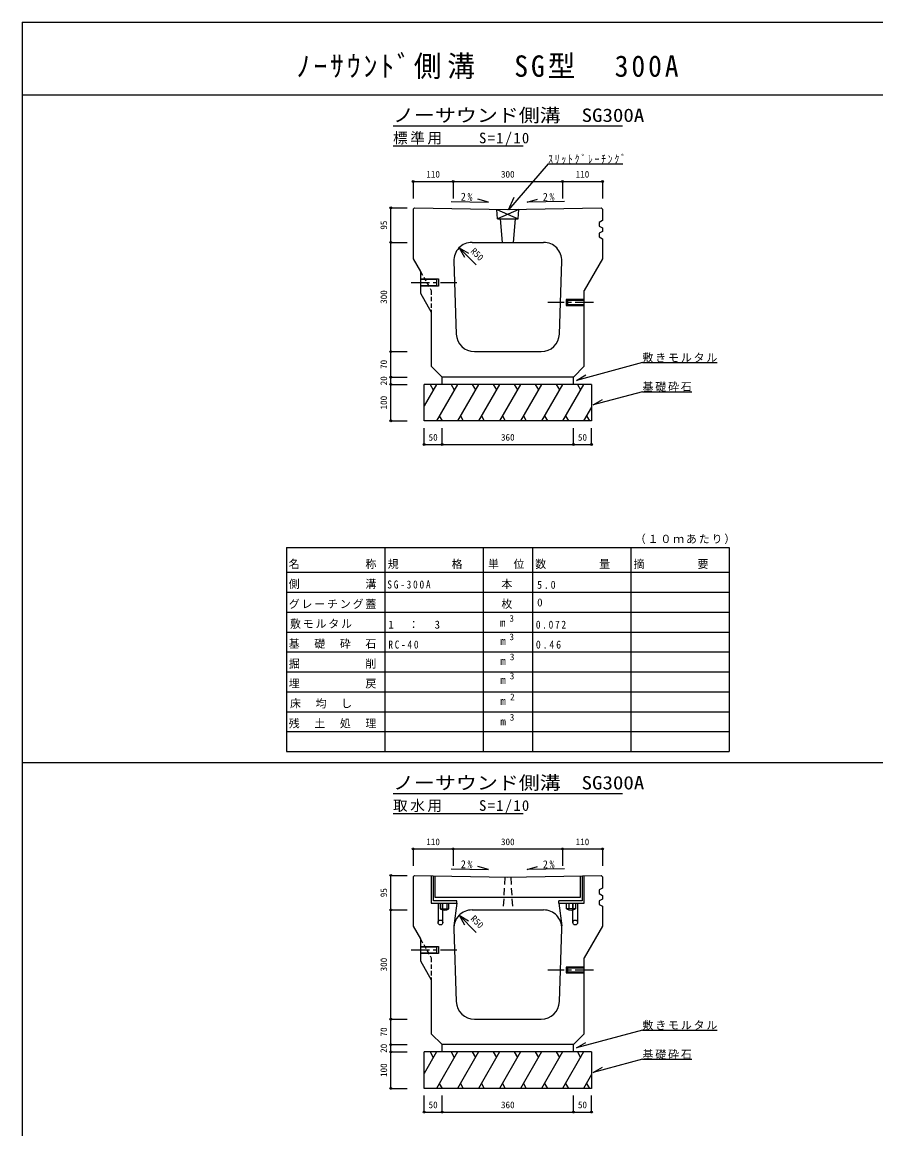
# Model space of a CAD drawing. Units: millimetres at full size, sheet at 1:10. Extents: x -5591 to 2409, y -2765 to 2935.
# Drawn here: x -5591 to -3247, y -104 to 2935 of the extents above; entities that cross this region are included whole.
import ezdxf
from ezdxf.enums import TextEntityAlignment as Align

# ---------------------------------------------------------------- set-up
doc = ezdxf.new("R2010")
doc.units = ezdxf.units.MM
doc.header["$LTSCALE"] = 10
doc.header["$PDMODE"] = 32
doc.header["$PDSIZE"] = 5
for name, pattern in [('CHAIN1', [8, 5, -1, 1, -1]), ('DASHED1', [1.8, 1.2, -0.6]), ('DASHED2', [3, 2, -1])]:
    doc.linetypes.add(name, pattern=pattern)
doc.layers.add('0-0_通り芯', color=7, linetype='Continuous')
doc.styles.add('ＭＳ ゴシック', font='')
doc.styles.get('ＭＳ ゴシック').set_extended_font_data('MS Gothic')

msp = doc.modelspace()

# ---------------------------------------------------------------- linework, layer by layer
at = {"layer": '0-0_通り芯', "color": 2}
for p, q in [((-5590.73, 2935.48), (2409.27, 2935.48)), ((-5590.73, 2935.48), (-5590.73, -2764.52)), ((-5590.73, 2735.48), (2409.27, 2735.48)), ((-5590.73, 2735.48), (2409.27, 2735.48)), ((-4442.89, 516.15), (-4442.89, 500.15)), ((-4442.89, 500.15), (-4418.89, 500.15)), ((-4436.89, 500.15), (-4436.89, 516.15)), ((-4424.89, 516.15), (-4424.89, 500.15)), ((-4418.89, 500.15), (-4418.89, 516.15)), ((-4095.89, 500.15), (-4095.89, 516.15)), ((-4071.89, 500.15), (-4095.89, 500.15)), ((-4089.89, 516.15), (-4089.89, 500.15)), ((-4077.89, 500.15), (-4077.89, 516.15)), ((-4071.89, 516.15), (-4071.89, 500.15))]:
    msp.add_line(p, q, dxfattribs=at)
at = {"layer": '0-0_通り芯'}
for p, q in [((-4572.39, 2650.48), (-3942.39, 2650.48)), ((-4572.39, 2595.48), (-4214.89, 2595.48)), ((-4146.53, 2546.4), (-3941.53, 2546.4)), ((-4497.39, 2230.48), (-4447.39, 2230.48)), ((-4452.39, 2228.48), (-4497.39, 2228.48)), ((-4452.39, 2212.48), (-4452.39, 2228.48)), ((-4447.39, 2230.48), (-4447.39, 2210.48)), ((-4497.39, 2212.48), (-4452.39, 2212.48)), ((-4447.39, 2210.48), (-4497.39, 2210.48)), ((-4097.39, 2173.48), (-4097.39, 2157.48)), ((-4047.39, 2173.48), (-4097.39, 2173.48)), ((-4092.39, 2171.48), (-4047.39, 2171.48)), ((-4092.39, 2159.48), (-4092.39, 2171.48)), ((-4047.39, 2159.48), (-4092.39, 2159.48)), ((-4097.39, 2157.48), (-4047.39, 2157.48)), ((-3887.62, 2000.26), (-4069.13, 1951.62)), ((-3887.62, 2000.26), (-3682.62, 2000.26)), ((-4437.39, 1940.48), (-4437.39, 1960.48)), ((-4077.39, 1940.48), (-4077.39, 1960.48)), ((-4069.13, 1951.62), (-4043.15, 1966.62)), ((-4453.34, 1940.48), (-4487.39, 1881.5)), ((-4027.39, 1940.48), (-4487.39, 1940.48)), ((-4470.65, 1940.48), (-4462, 1925.5)), ((-4395.61, 1940.48), (-4453.34, 1840.48)), ((-4412.91, 1940.48), (-4404.26, 1925.5)), ((-4337.87, 1940.48), (-4395.61, 1840.48)), ((-4355.18, 1940.48), (-4346.53, 1925.5)), ((-4280.14, 1940.48), (-4337.87, 1840.48)), ((-4297.44, 1940.48), (-4288.79, 1925.5)), ((-4222.4, 1940.48), (-4280.14, 1840.48)), ((-4239.71, 1940.48), (-4231.06, 1925.5)), ((-4164.67, 1940.48), (-4222.4, 1840.48)), ((-4181.97, 1940.48), (-4173.32, 1925.5)), ((-4106.93, 1940.48), (-4164.67, 1840.48)), ((-4124.24, 1940.48), (-4115.59, 1925.5)), ((-4049.2, 1940.48), (-4106.93, 1840.48)), ((-4066.5, 1940.48), (-4057.85, 1925.5)), ((-3887.62, 1920.45), (-3752.62, 1920.45)), ((-4445.42, 1854.2), (-4437.5, 1840.48)), ((-4387.69, 1854.2), (-4379.77, 1840.48)), ((-4329.95, 1854.2), (-4322.03, 1840.48)), ((-4272.22, 1854.2), (-4264.3, 1840.48)), ((-4214.48, 1854.2), (-4206.56, 1840.48)), ((-4156.75, 1854.2), (-4148.83, 1840.48)), ((-4099.01, 1854.2), (-4091.09, 1840.48)), ((-4027.39, 1878.25), (-4049.2, 1840.48)), ((-4041.28, 1854.2), (-4033.36, 1840.48)), ((-4864.89, 1493.03), (-3649.89, 1493.03)), ((-4864.89, 1493.03), (-4864.89, 1369.91)), ((-4594.89, 1493.03), (-4594.89, 1369.91)), ((-4324.89, 1493.03), (-4324.89, 1369.91)), ((-4189.89, 1493.03), (-4189.89, 1369.91)), ((-3919.89, 1493.03), (-3919.89, 1369.91)), ((-3649.89, 1493.03), (-3649.89, 1369.91)), ((-4864.89, 1424.63), (-3649.89, 1424.63)), ((-4864.89, 1369.91), (-3649.89, 1369.91)), ((-4864.89, 1369.91), (-4864.89, 932.15)), ((-4594.89, 1369.91), (-4594.89, 932.15)), ((-4324.89, 1369.91), (-4324.89, 932.15)), ((-4189.89, 1369.91), (-4189.89, 932.15)), ((-3919.89, 1369.91), (-3919.89, 932.15)), ((-3649.89, 1369.91), (-3649.89, 932.15)), ((-4864.89, 1315.19), (-3649.89, 1315.19)), ((-4864.89, 1260.47), (-3649.89, 1260.47)), ((-4864.89, 1205.75), (-3649.89, 1205.75)), ((-4864.89, 1151.03), (-3649.89, 1151.03)), ((-4864.89, 1096.31), (-3649.89, 1096.31)), ((-4864.89, 1041.59), (-3649.89, 1041.59)), ((-4864.89, 986.87), (-3649.89, 986.87)), ((-4864.89, 932.15), (-3649.89, 932.15)), ((-4779.39, 932.15), (-3870.39, 932.15)), ((-4572.39, 817.15), (-3942.39, 817.15)), ((-4572.39, 762.15), (-4214.89, 762.15)), ((-4457.39, 591.05), (-4457.39, 532.15)), ((-4057.39, 532.15), (-4057.39, 591.05)), ((-4457.39, 532.15), (-4057.39, 532.15)), ((-4497.39, 397.15), (-4447.39, 397.15)), ((-4452.39, 395.15), (-4497.39, 395.15)), ((-4452.39, 379.15), (-4452.39, 395.15)), ((-4447.39, 397.15), (-4447.39, 377.15)), ((-4497.39, 379.15), (-4452.39, 379.15)), ((-4447.39, 377.15), (-4497.39, 377.15)), ((-4097.39, 340.15), (-4097.39, 324.15)), ((-4047.39, 340.15), (-4097.39, 340.15)), ((-4092.39, 338.15), (-4047.39, 338.15)), ((-4092.39, 326.15), (-4092.39, 338.15)), ((-4097.39, 324.15), (-4047.39, 324.15)), ((-4047.39, 326.15), (-4092.39, 326.15)), ((-3887.62, 166.92), (-3682.62, 166.92)), ((-4437.39, 107.15), (-4437.39, 127.15)), ((-4077.39, 107.15), (-4077.39, 127.15)), ((-4453.34, 107.15), (-4487.39, 48.17)), ((-4027.39, 107.15), (-4487.39, 107.15)), ((-4470.65, 107.15), (-4462, 92.16)), ((-4395.61, 107.15), (-4453.34, 7.15)), ((-4412.91, 107.15), (-4404.26, 92.16)), ((-4337.87, 107.15), (-4395.61, 7.15)), ((-4355.18, 107.15), (-4346.53, 92.16)), ((-4280.14, 107.15), (-4337.87, 7.15)), ((-4297.44, 107.15), (-4288.79, 92.16)), ((-4222.4, 107.15), (-4280.14, 7.15)), ((-4239.71, 107.15), (-4231.06, 92.16)), ((-4164.67, 107.15), (-4222.4, 7.15)), ((-4181.97, 107.15), (-4173.32, 92.16)), ((-4106.93, 107.15), (-4164.67, 7.15)), ((-4124.24, 107.15), (-4115.59, 92.16)), ((-4049.2, 107.15), (-4106.93, 7.15)), ((-4066.5, 107.15), (-4057.85, 92.16)), ((-3887.62, 87.12), (-4023.5, 50.71)), ((-4023.5, 50.71), (-3997.52, 65.71)), ((-3887.62, 87.12), (-3752.62, 87.12)), ((-4027.39, 44.91), (-4049.2, 7.15)), ((-4445.42, 20.87), (-4437.5, 7.15)), ((-4387.69, 20.87), (-4379.77, 7.15)), ((-4329.95, 20.87), (-4322.03, 7.15)), ((-4272.22, 20.87), (-4264.3, 7.15)), ((-4214.48, 20.87), (-4206.56, 7.15)), ((-4156.75, 20.87), (-4148.83, 7.15)), ((-4099.01, 20.87), (-4091.09, 7.15)), ((-4041.28, 20.87), (-4033.36, 7.15))]:
    msp.add_line(p, q, dxfattribs=at)
at = {"layer": '0-0_通り芯', "color": 4}
for p, q in [((-4517.39, 2498), (-4407.39, 2498)), ((-4517.39, 2498), (-4517.39, 2451.49)), ((-4407.39, 2498), (-4407.39, 2451.49)), ((-4407.39, 2498), (-4107.39, 2498)), ((-4107.39, 2498), (-4107.39, 2451.49)), ((-4107.39, 2498), (-3997.39, 2498)), ((-3997.39, 2498), (-3997.39, 2451.49)), ((-4578.39, 2330.48), (-4578.39, 2425.48)), ((-4578.39, 2425.48), (-4533.39, 2425.48)), ((-4578.39, 2030.48), (-4578.39, 2330.48)), ((-4578.39, 2330.48), (-4533.39, 2330.48)), ((-4344.05, 2268.83), (-4391.06, 2315.84)), ((-4391.06, 2315.84), (-4376.06, 2289.85)), ((-4391.06, 2315.84), (-4365.07, 2300.84)), ((-4578.39, 1960.48), (-4578.39, 2030.48)), ((-4578.39, 2030.48), (-4533.39, 2030.48)), ((-4578.39, 1940.48), (-4578.39, 1960.48)), ((-4578.39, 1960.48), (-4533.39, 1960.48)), ((-4578.39, 1840.48), (-4578.39, 1940.48)), ((-4578.39, 1940.48), (-4533.39, 1940.48)), ((-4578.39, 1840.48), (-4533.39, 1840.48)), ((-4487.39, 1775.48), (-4487.39, 1820.48)), ((-4437.39, 1775.48), (-4437.39, 1820.48)), ((-4077.39, 1775.48), (-4077.39, 1820.48)), ((-4027.39, 1775.48), (-4027.39, 1820.48)), ((-4487.39, 1775.48), (-4437.39, 1775.48)), ((-4437.39, 1775.48), (-4077.39, 1775.48)), ((-4077.39, 1775.48), (-4027.39, 1775.48)), ((-5590.73, 902.15), (2409.27, 902.15)), ((-4517.39, 664.67), (-4407.39, 664.67)), ((-4517.39, 664.67), (-4517.39, 618.16)), ((-4407.39, 664.67), (-4407.39, 618.16)), ((-4407.39, 664.67), (-4107.39, 664.67)), ((-4107.39, 664.67), (-4107.39, 618.16)), ((-4107.39, 664.67), (-3997.39, 664.67)), ((-3997.39, 664.67), (-3997.39, 618.16)), ((-4578.39, 497.15), (-4578.39, 592.15)), ((-4578.39, 592.15), (-4533.39, 592.15)), ((-4467.39, 591.25), (-4467.39, 516.15)), ((-4461.39, 522.15), (-4461.39, 591.13)), ((-4053.39, 591.13), (-4053.39, 522.15)), ((-4047.39, 516.15), (-4047.39, 591.25)), ((-4117.39, 516.15), (-4117.39, 522.15)), ((-4053.39, 522.15), (-4117.39, 522.15)), ((-4578.39, 197.15), (-4578.39, 497.15)), ((-4578.39, 497.15), (-4533.39, 497.15)), ((-4467.39, 516.15), (-4397.39, 516.15)), ((-4448.89, 516.15), (-4448.89, 462.65)), ((-4435.89, 462.65), (-4435.89, 516.15)), ((-4117.39, 516.15), (-4047.39, 516.15)), ((-4078.89, 462.65), (-4078.89, 516.15)), ((-4065.89, 516.15), (-4065.89, 462.65)), ((-4344.05, 435.5), (-4391.06, 482.5)), ((-4391.06, 482.5), (-4376.06, 456.52)), ((-4391.06, 482.5), (-4365.07, 467.5)), ((-4578.39, 127.15), (-4578.39, 197.15)), ((-4578.39, 197.15), (-4533.39, 197.15)), ((-4578.39, 107.15), (-4578.39, 127.15)), ((-4578.39, 127.15), (-4533.39, 127.15)), ((-4578.39, 7.15), (-4578.39, 107.15)), ((-4578.39, 107.15), (-4533.39, 107.15)), ((-4578.39, 7.15), (-4533.39, 7.15)), ((-4487.39, -57.85), (-4487.39, -12.85)), ((-4437.39, -57.85), (-4437.39, -12.85)), ((-4077.39, -57.85), (-4077.39, -12.85)), ((-4027.39, -57.85), (-4027.39, -12.85)), ((-4487.39, -57.85), (-4437.39, -57.85)), ((-4437.39, -57.85), (-4077.39, -57.85)), ((-4077.39, -57.85), (-4027.39, -57.85))]:
    msp.add_line(p, q, dxfattribs=at)
at = {"layer": '0-0_通り芯', "color": 3}
for p, q in [((-4517.39, 2421.48), (-4513.39, 2425.48)), ((-4517.39, 2421.48), (-4517.39, 2285.48)), ((-4513.39, 2425.48), (-4257.39, 2420.48)), ((-4285.39, 2395.48), (-4287.39, 2420.88)), ((-4287.39, 2420.88), (-4229.39, 2395.48)), ((-4227.39, 2420.88), (-4285.39, 2395.48)), ((-4257.39, 2420.48), (-4001.39, 2425.48)), ((-4229.39, 2395.48), (-4227.39, 2420.88)), ((-3997.39, 2421.48), (-4001.39, 2425.48)), ((-3997.39, 2421.48), (-4001.39, 2425.48)), ((-3997.39, 2421.48), (-3997.39, 2390.48)), ((-4285.39, 2395.48), (-4229.39, 2395.48)), ((-4272.39, 2330.48), (-4277.39, 2395.48)), ((-4237.39, 2395.48), (-4242.39, 2330.48)), ((-3997.39, 2390.48), (-4006.39, 2385.48)), ((-4006.39, 2385.48), (-4006.39, 2375.48)), ((-4006.39, 2375.48), (-3997.39, 2370.48)), ((-3997.39, 2360.48), (-4006.39, 2355.48)), ((-4006.39, 2355.48), (-4006.39, 2345.48)), ((-4006.39, 2345.48), (-3997.39, 2340.48)), ((-3997.39, 2370.48), (-3997.39, 2360.48)), ((-3997.39, 2340.48), (-3997.39, 2285.48)), ((-4355.7, 2330.48), (-4159.09, 2330.48)), ((-4517.39, 2285.48), (-4497.39, 2250.84)), ((-3997.39, 2285.48), (-4047.39, 2198.88)), ((-4497.39, 2250.84), (-4497.39, 2190.84)), ((-4405.67, 2278.82), (-4399, 2078.81)), ((-4115.78, 2078.81), (-4109.12, 2278.82)), ((-4497.39, 2190.84), (-4467.39, 2138.88)), ((-4047.39, 1990.48), (-4047.39, 2198.88)), ((-4467.39, 2138.88), (-4467.39, 1990.48)), ((-4349.03, 2030.48), (-4165.76, 2030.48)), ((-4437.39, 1960.48), (-4467.39, 1990.48)), ((-4077.39, 1960.48), (-4047.39, 1990.48)), ((-4077.39, 1960.48), (-4437.39, 1960.48)), ((-4517.39, 588.15), (-4513.39, 592.15)), ((-4517.39, 588.15), (-4517.39, 452.15)), ((-4513.39, 592.15), (-4257.39, 587.15)), ((-4257.39, 587.15), (-4001.39, 592.15)), ((-3997.39, 588.15), (-4001.39, 592.15)), ((-3997.39, 588.15), (-4001.39, 592.15)), ((-3997.39, 588.15), (-3997.39, 557.15)), ((-3997.39, 557.15), (-4006.39, 552.15)), ((-4006.39, 552.15), (-4006.39, 542.15)), ((-4006.39, 542.15), (-3997.39, 537.15)), ((-3997.39, 527.15), (-4006.39, 522.15)), ((-4006.39, 522.15), (-4006.39, 512.15)), ((-3997.39, 537.15), (-3997.39, 527.15)), ((-4397.39, 516.15), (-4405.31, 453.4)), ((-4355.7, 497.15), (-4159.09, 497.15)), ((-4117.39, 516.15), (-4109.48, 453.4)), ((-4006.39, 512.15), (-3997.39, 507.15)), ((-3997.39, 507.15), (-3997.39, 452.15)), ((-4517.39, 452.15), (-4497.39, 417.51)), ((-4405.67, 445.48), (-4399, 245.48)), ((-4115.78, 245.48), (-4109.12, 445.48)), ((-3997.39, 452.15), (-4047.39, 365.54)), ((-4497.39, 417.51), (-4497.39, 357.51)), ((-4047.39, 157.15), (-4047.39, 365.54)), ((-4497.39, 357.51), (-4467.39, 305.54)), ((-4467.39, 305.54), (-4467.39, 157.15)), ((-4349.03, 197.15), (-4165.76, 197.15)), ((-4437.39, 127.15), (-4467.39, 157.15)), ((-4077.39, 127.15), (-4047.39, 157.15)), ((-4077.39, 127.15), (-4437.39, 127.15))]:
    msp.add_line(p, q, dxfattribs=at)
at = {"layer": '0-0_通り芯', "color": 3, "linetype": 'DASHED1'}
for p, q in [((-4497.39, 2250.84), (-4467.39, 2198.88)), ((-4467.39, 2198.88), (-4467.39, 2138.88)), ((-4497.39, 417.51), (-4467.39, 365.54)), ((-4467.39, 365.54), (-4467.39, 305.54))]:
    msp.add_line(p, q, dxfattribs=at)
at = {"layer": '0-0_通り芯', "linetype": 'CHAIN1'}
for p, q in [((-4522.39, 2220.48), (-4397.39, 2220.48)), ((-4022.39, 2165.48), (-4147.39, 2165.48)), ((-4522.39, 387.15), (-4397.39, 387.15)), ((-4022.39, 332.15), (-4147.39, 332.15))]:
    msp.add_line(p, q, dxfattribs=at)
at = {"layer": '0-0_通り芯', "color": 3, "linetype": 'DASHED2'}
for p, q in [((-4265.39, 587.3), (-4270.39, 497.15)), ((-4249.39, 587.3), (-4244.39, 497.15))]:
    msp.add_line(p, q, dxfattribs=at)
at = {"layer": '0-0_通り芯'}
for points in [[(-4146.53, 2546.4), (-4255.64, 2420.34), (-4239.56, 2454.7)], [(-4413.36, 2443.24), (-4310.47, 2441.42), (-4339.31, 2449.7)], [(-4101.42, 2443.24), (-4204.31, 2441.42), (-4175.48, 2449.7)], [(-4027.39, 1940.48), (-4027.39, 1840.48), (-4487.39, 1840.48), (-4487.39, 1940.48)], [(-3887.62, 1920.45), (-4023.5, 1884.04), (-3997.52, 1899.04)], [(-4413.36, 609.91), (-4310.47, 608.09), (-4339.31, 616.37)], [(-4101.42, 609.91), (-4204.31, 608.09), (-4175.48, 616.37)], [(-3887.62, 166.92), (-4069.13, 118.29), (-4043.15, 133.29)], [(-4027.39, 107.15), (-4027.39, 7.15), (-4487.39, 7.15), (-4487.39, 107.15)]]:
    msp.add_lwpolyline(points, dxfattribs=at)
at = {"layer": '0-0_通り芯', "color": 4}
msp.add_lwpolyline([(-4397.39, 516.15), (-4397.39, 522.15), (-4461.39, 522.15)], dxfattribs=at)
for centre in [(-4442.39, 462.65), (-4072.39, 462.65)]:
    msp.add_circle(centre, 6.5, dxfattribs=at)
at = {"layer": '0-0_通り芯', "color": 3}
for centre, start, end in [((-4355.7, 2280.48), 90, 181.90916), ((-4159.09, 2280.48), 358.09085, 90), ((-4349.03, 2080.48), 181.90916, 270), ((-4165.76, 2080.48), 270, 358.09085), ((-4355.7, 447.15), 90, 181.90916), ((-4159.09, 447.15), 358.09085, 90), ((-4349.03, 247.15), 181.90916, 270), ((-4165.76, 247.15), 270, 358.09085)]:
    msp.add_arc(centre, 50, start, end, dxfattribs=at)
at = {"layer": '0-0_通り芯', "color": 2}
for centre in [(-4430.89, 516.15), (-4083.89, 516.15)]:
    msp.add_arc(centre, 20, 233.1301, 306.8699, dxfattribs=at)
at = {"layer": '0-0_通り芯', "color": 4}
for p in [(-4517.39, 2498), (-4407.39, 2498), (-4107.39, 2498), (-3997.39, 2498), (-4578.39, 2425.48), (-4578.39, 2330.48), (-4578.39, 2030.48), (-4578.39, 1960.48), (-4578.39, 1940.48), (-4578.39, 1840.48), (-4487.39, 1775.48), (-4437.39, 1775.48), (-4077.39, 1775.48), (-4027.39, 1775.48), (-4517.39, 664.67), (-4407.39, 664.67), (-4107.39, 664.67), (-3997.39, 664.67), (-4578.39, 592.15), (-4578.39, 497.15), (-4578.39, 197.15), (-4578.39, 127.15), (-4578.39, 107.15), (-4578.39, 7.15), (-4487.39, -57.85), (-4437.39, -57.85), (-4077.39, -57.85), (-4027.39, -57.85)]:
    msp.add_point(p, dxfattribs=at)

# ---------------------------------------------------------------- texts
at = {"layer": '0-0_通り芯', "color": 3, "style": 'ＭＳ ゴシック', "width": 1.15}
for p in [(-4572.39, 2650.48), (-4572.39, 817.15)]:
    msp.add_text('ノーサウンド側溝\u3000SG300A', height=36.66, dxfattribs=at).set_placement(p, align=Align.BOTTOM_LEFT)
at = {"layer": '0-0_通り芯', "color": 4, "style": 'ＭＳ ゴシック'}
for s, p in [('110', (-4481.14, 2503)), ('300', (-4276.14, 2503)), ('110', (-4071.14, 2503)), ('50', (-4474.89, 1780.48)), ('360', (-4276.14, 1780.48)), ('50', (-4064.89, 1780.48)), ('3', (-4252.87, 1283.09)), ('3', (-4252.87, 1232.47)), ('3', (-4251.7, 1177.41)), ('3', (-4251.97, 1125.15)), ('2', (-4251.07, 1067.63)), ('3', (-4251.97, 1011.54)), ('110', (-4481.14, 669.67)), ('300', (-4276.14, 669.67)), ('110', (-4071.14, 669.67)), ('50', (-4474.89, -52.85)), ('360', (-4276.14, -52.85)), ('50', (-4064.89, -52.85))]:
    msp.add_text(s, height=18.33, dxfattribs=at).set_placement(p, align=Align.BOTTOM_LEFT)
for s, rotation, p in [('95', 90, (-4583.39, 2365.48)), ('R50', 315, (-4365.07, 2300.84)), ('300', 90, (-4583.39, 2161.73)), ('70', 90, (-4583.39, 1982.98)), ('20', 90, (-4583.39, 1937.98)), ('100', 90, (-4583.39, 1871.73)), ('95', 90, (-4583.39, 532.15)), ('R50', 315, (-4365.07, 467.5)), ('300', 90, (-4583.39, 328.4)), ('70', 90, (-4583.39, 149.65)), ('20', 90, (-4583.39, 104.65)), ('100', 90, (-4583.39, 38.4))]:
    msp.add_text(s, height=18.33, rotation=rotation, dxfattribs=at).set_placement(p, align=Align.BOTTOM_LEFT)
at = {"layer": '0-0_通り芯', "style": 'ＭＳ ゴシック'}
for s, p in [('0', (-4176.89, 1324.13)), ('m', (-4278.97, 1268.72)), ('m', (-4278.07, 1218.11)), ('m', (-4278.07, 1163.39)), ('m', (-4278.07, 1111.4)), ('m', (-4277.98, 1053.26)), ('m', (-4277.8, 997.18))]:
    msp.add_text(s, height=21.99, dxfattribs=at).set_placement(p, align=Align.BOTTOM_LEFT)
at = {"layer": '0-0_通り芯', "color": 2, "insert": (-4837.39, 2778.98), "char_height": 58.65, "attachment_point": 7, "style": 'ＭＳ ゴシック'}
msp.add_mtext('\\T1.21;\\W0.95;ﾉｰｻｳﾝﾄﾞ側溝\u3000SG型\u3000300A', dxfattribs=at)
at = {"layer": '0-0_通り芯', "attachment_point": 7, "style": 'ＭＳ ゴシック'}
for s, insert, char_height in [('\\T1.18;標準用\u3000\u3000S=1/10', (-4572.39, 2595.48), 29.33), ('\\T1.39;\\W0.85;ｽﾘｯﾄｸﾞﾚｰﾁﾝｸﾞ', (-4146.53, 2546.4), 21.99), ('\\T1.17;敷きモルタル', (-3887.62, 2000.26), 21.99), ('\\T1.17;基礎砕石', (-3887.62, 1920.45), 21.99), ('\\T1.17;（１０ｍあたり）', (-3908.64, 1501.97), 21.99), ('\\T1.17;名\u3000\u3000\u3000\u3000\u3000称', (-4858.89, 1433.57), 21.99), ('\\T1.17;規\u3000\u3000\u3000\u3000格', (-4587.14, 1433.57), 21.99), ('\\T1.17;単\u3000位', (-4311.89, 1433.57), 21.99), ('\\T1.17;数\u3000\u3000\u3000\u3000量', (-4182.14, 1433.57), 21.99), ('\\T1.17;摘\u3000\u3000\u3000\u3000要', (-3912.14, 1433.57), 21.99), ('\\T1.17;側\u3000\u3000\u3000\u3000\u3000溝', (-4858.89, 1378.85), 21.99), ('\\T1.39;\\W0.85;SG-300A', (-4588.14, 1379.64), 21.99), ('\\T1.17;\u3000本', (-4310.14, 1378.85), 21.99), ('\\T1.38;\\W0.9;5.0', (-4176.89, 1378.85), 21.99), ('\\T1.17;グレーチング蓋', (-4858.89, 1324.13), 21.99), ('\\T1.17;\u3000枚', (-4310.14, 1324.13), 21.99), ('\\T1.17;敷モルタル', (-4855.39, 1269.41), 21.99), ('\\T1.21;1\u3000：\u30003', (-4585.39, 1269.41), 21.99), ('\\T1.38;\\W0.85;0.072', (-4180.39, 1269.41), 21.99), ('\\T1.17;基\u3000礎\u3000砕\u3000石', (-4858.89, 1214.69), 21.99), ('\\T1.38;\\W0.85;RC-40', (-4585.39, 1214.69), 21.99), ('\\T1.38;\\W0.9;0.46', (-4180.39, 1214.69), 21.99), ('\\T1.17;掘\u3000\u3000\u3000\u3000\u3000削', (-4858.89, 1159.97), 21.99), ('\\T1.17;埋\u3000\u3000\u3000\u3000\u3000戻', (-4858.89, 1105.25), 21.99), ('\\T1.17;床\u3000均\u3000し', (-4855.39, 1050.53), 21.99), ('\\T1.17;残\u3000土\u3000処\u3000理', (-4858.89, 995.81), 21.99), ('\\T1.18;取水用\u3000\u3000S=1/10', (-4572.39, 762.15), 29.33), ('\\T1.17;敷きモルタル', (-3887.62, 166.92), 21.99), ('\\T1.17;基礎砕石', (-3887.62, 87.12), 21.99)]:
    msp.add_mtext(s, dxfattribs=dict(at, insert=insert, char_height=char_height))
at = {"layer": '0-0_通り芯', "char_height": 21.99, "attachment_point": 7, "style": 'ＭＳ ゴシック'}
for insert, rotation in [((-4386.44, 2444.79), 358.986), ((-4160.84, 2444.22), 1.014), ((-4386.44, 611.46), 358.986), ((-4160.84, 610.88), 1.014)]:
    msp.add_mtext('\\T1.36;\\W0.9;2%', dxfattribs=dict(at, insert=insert, rotation=rotation))

doc.saveas('drawing.dxf')
